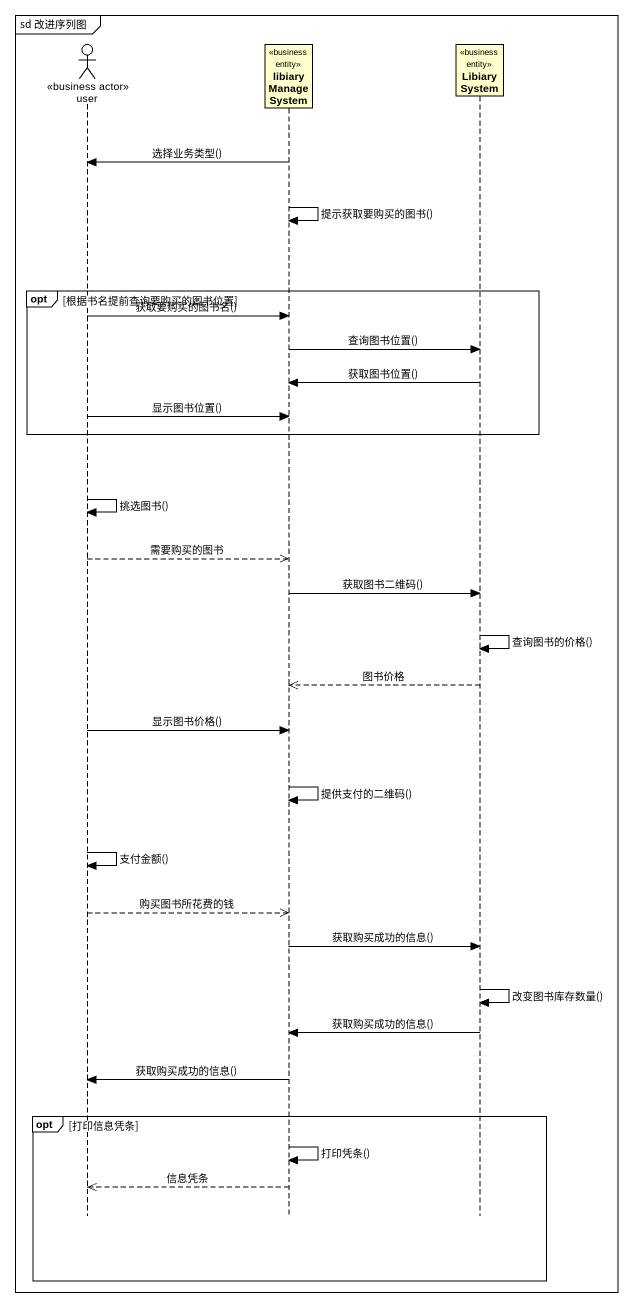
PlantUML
@startuml
mainframe sd 改进序列图
hide footbox
actor user <<business actor>>
participant libiaryManageSystem <<business entity>>
participant LibiarySystem <<business entity>>

libiaryManageSystem -> user : 选择业务类型()
libiaryManageSystem -> libiaryManageSystem : 提示获取要购买的图书()
opt 根据书名提前查询要购买的图书位置
  user -> libiaryManageSystem : 获取要购买的图书名()
  libiaryManageSystem -> LibiarySystem : 查询图书位置()
  LibiarySystem -> libiaryManageSystem : 获取图书位置()
  user -> libiaryManageSystem : 显示图书位置()
end
user -> user : 挑选图书()
user -->> libiaryManageSystem : 需要购买的图书
libiaryManageSystem -> LibiarySystem : 获取图书二维码()
LibiarySystem -> LibiarySystem : 查询图书的价格()
LibiarySystem -->> libiaryManageSystem : 图书价格
user -> libiaryManageSystem : 显示图书价格()
libiaryManageSystem -> libiaryManageSystem : 提供支付的二维码()
user -> user : 支付金额()
user -->> libiaryManageSystem : 购买图书所花费的钱
libiaryManageSystem -> LibiarySystem : 获取购买成功的信息()
LibiarySystem -> LibiarySystem : 改变图书库存数量()
LibiarySystem -> libiaryManageSystem : 获取购买成功的信息()
libiaryManageSystem -> user : 获取购买成功的信息()
opt 打印信息凭条
  libiaryManageSystem -> libiaryManageSystem : 打印凭条()
  libiaryManageSystem -->> user : 信息凭条
end
@enduml
